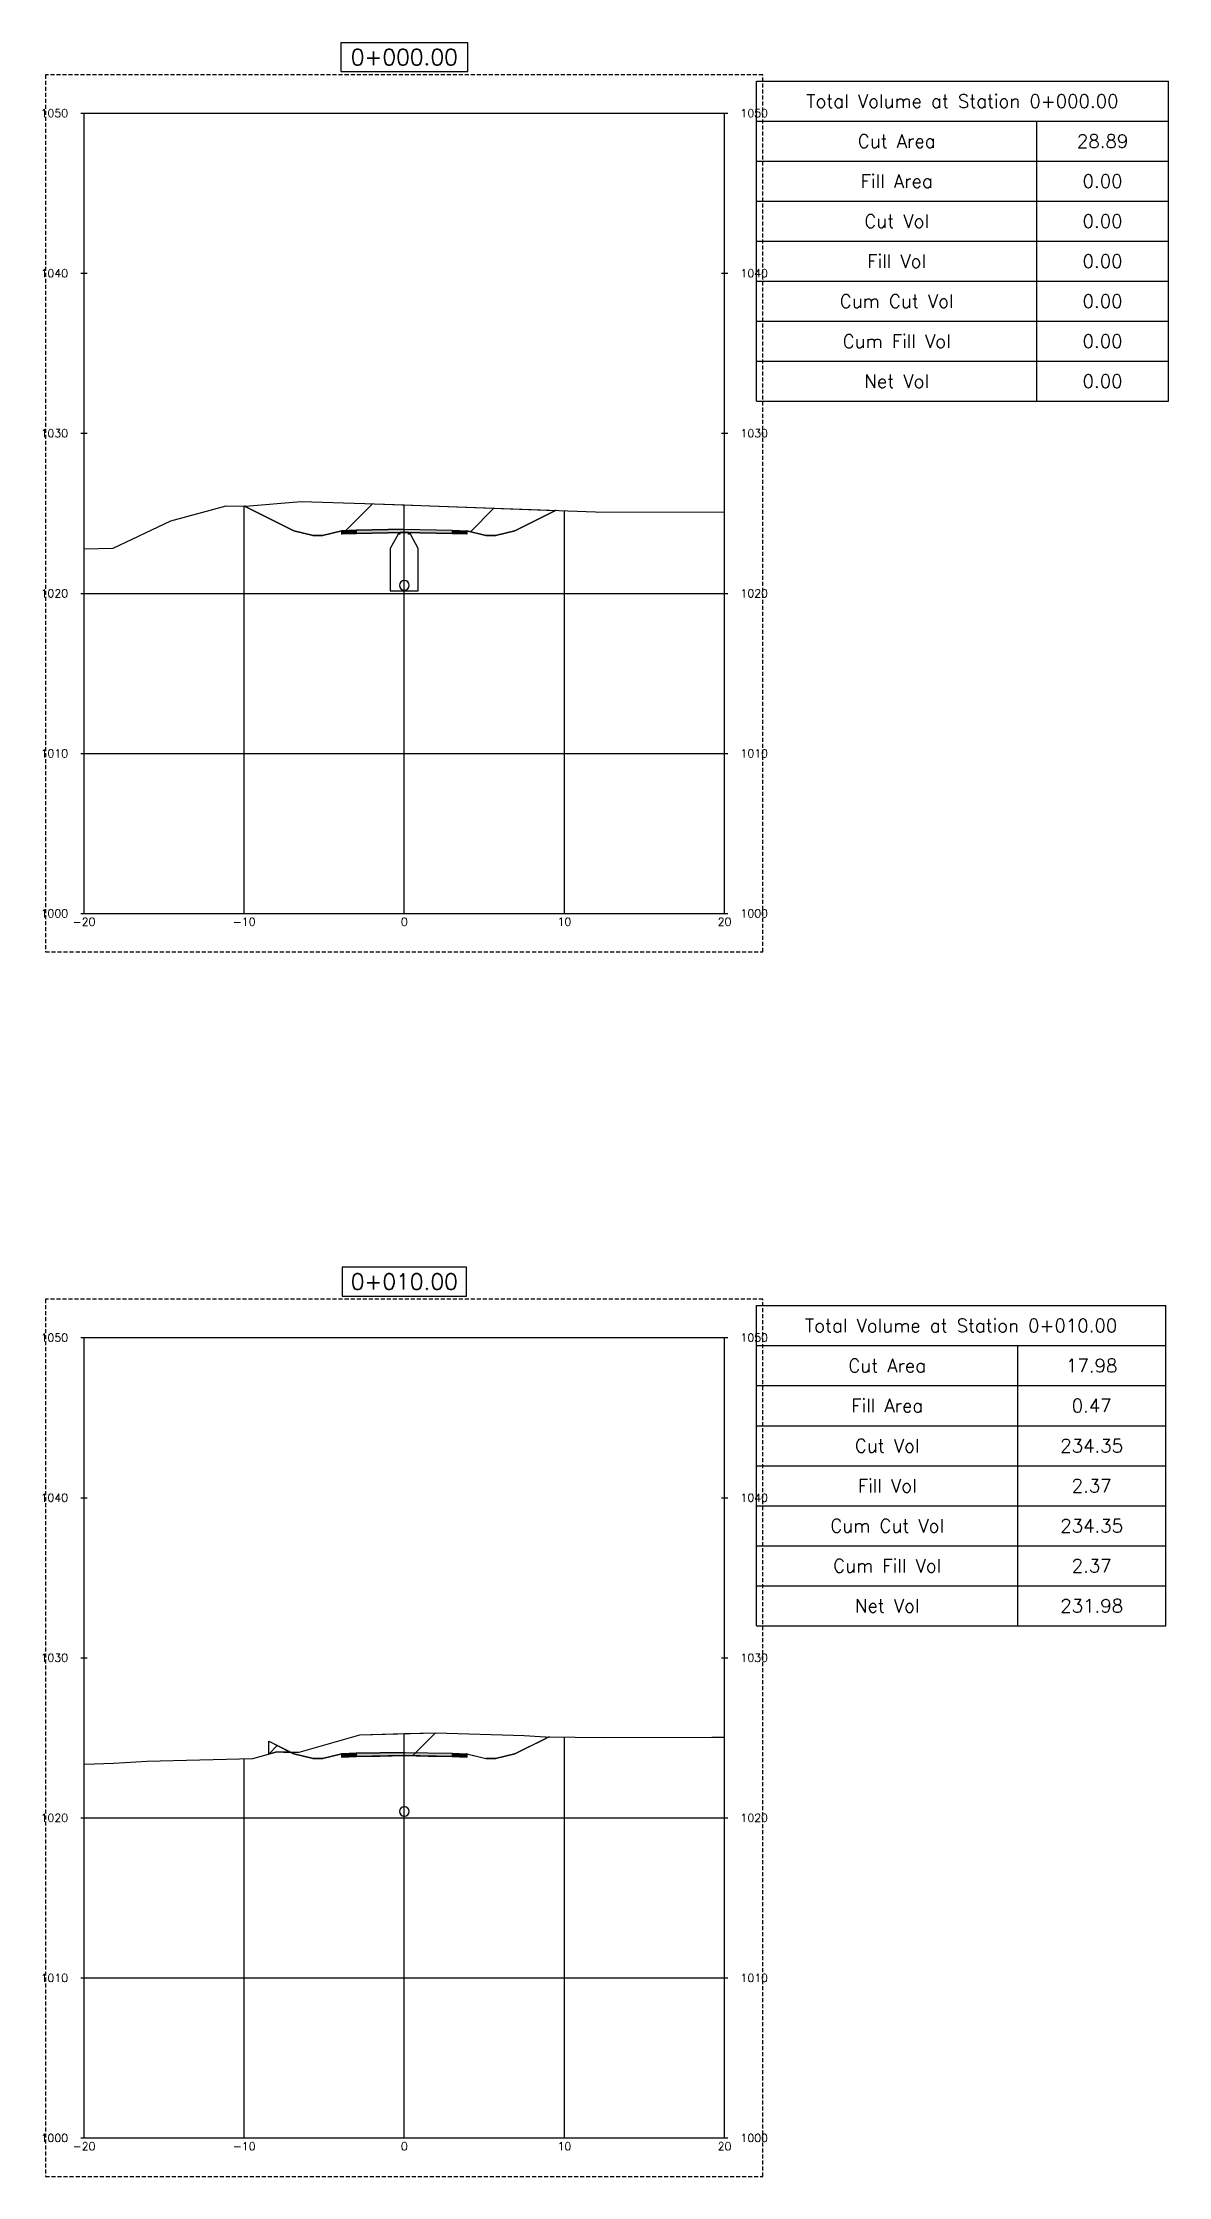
# Model space of a CAD drawing. Header units: metres. Extents: x 517023 to 519141, y 3924953 to 3927827.
# Drawn here: x 518225.4 to 518295.7, y 3925817.7 to 3925951 of the extents above; entities that cross this region are included whole.
import ezdxf

# ---------------------------------------------------------------- set-up
doc = ezdxf.new("R2010")
doc.units = ezdxf.units.M
doc.linetypes.add('DASHED2', pattern=[0.375, 0.25, -0.125])
for name, color, linetype in [('C-ANNO-TABL', 1, 'Continuous'), ('C-ANNO-TABL-TEXT', 150, 'Continuous'), ('C-ANNO-TABL-TITL', 150, 'Continuous'), ('C-ANNO-TABL-TTBL', 5, 'Continuous'), ('C-ROAD-CORR', 5, 'Continuous'), ('C-ROAD-CORR-PATT', 150, 'Continuous'), ('C-ROAD-LINK', 150, 'Continuous'), ('C-ROAD-MARK', 212, 'Continuous'), ('C-ROAD-PROF-TTLB', 5, 'Continuous'), ('C-ROAD-SECT', 7, 'Continuous'), ('C-ROAD-SECT-GRID', 7, 'Continuous'), ('C-ROAD-SECT-TEXT', 92, 'Continuous'), ('C-ROAD-SECT-TICK', 7, 'Continuous'), ('C-ROAD-SECT-TITL', 92, 'Continuous'), ('C-ROAD-SHAP', 32, 'Continuous'), ('C-ROAD-SHAP-PATT', 7, 'Continuous'), ('C-STRM-PIPE', 170, 'Continuous'), ('C-STRM-STRC', 170, 'Continuous')]:
    doc.layers.add(name, color=color, linetype=linetype)
doc.layers.add('C-ROAD-SECT-BUFR', color=6, linetype='DASHED2', plot=False)
doc.styles.get("Standard").update_dxf_attribs({"font": 'simplex.shx'})

msp = doc.modelspace()

# ---------------------------------------------------------------- hatches: boundary and pattern name
at = {"layer": 'C-ROAD-CORR-PATT', "linetype": 'Continuous', "lineweight": -3}
h = msp.add_hatch(dxfattribs=at)
h.set_pattern_fill('ANSI31', color=1, scale=1.75, style=0)
h.set_pattern_definition([(45, (518237.985, 3925922.09), (-3.9289, 3.9289), [])])
h.paths.add_polyline_path([(518237.98, 3925922.09), (518238.06, 3925922.09), (518241.53, 3925922.38), (518245.51, 3925922.25), (518249.01, 3925922.12), (518257.41, 3925921.82), (518254.87, 3925920.55), (518253.67, 3925920.25), (518253.07, 3925920.25), (518251.87, 3925920.55), (518251.87, 3925920.35), (518250.97, 3925920.38), (518247.97, 3925920.44), (518244.97, 3925920.38), (518244.07, 3925920.35), (518244.07, 3925920.55), (518242.87, 3925920.25), (518242.27, 3925920.25), (518241.07, 3925920.55)])
h = msp.add_hatch(dxfattribs=at)
h.set_pattern_fill('ANSI31', color=1, scale=1.75, style=0)
h.set_pattern_definition([(45, (518240.8523, 3925844.2447), (-3.9289, 3.9289), [])])
h.paths.add_polyline_path([(518240.85, 3925844.24), (518241.41, 3925844.24), (518245.19, 3925845.33), (518249.93, 3925845.44), (518255.45, 3925845.28), (518256.78, 3925845.2), (518256.8, 3925845.2), (518256.8, 3925845.1), (518254.87, 3925844.14), (518253.67, 3925843.84), (518253.07, 3925843.84), (518252.47, 3925843.99), (518251.87, 3925844.14), (518251.87, 3925844.04), (518251.87, 3925843.94), (518250.97, 3925843.97), (518247.97, 3925844.03), (518244.97, 3925843.97), (518244.52, 3925843.95), (518244.07, 3925843.94), (518244.07, 3925844.14), (518242.87, 3925843.84), (518242.27, 3925843.84), (518241.07, 3925844.14)])
h = msp.add_hatch(dxfattribs=at)
h.set_pattern_fill('ANSI31', color=3, scale=1.75, style=0)
h.set_pattern_definition([(45, (518239.5017, 3925844.1237), (-3.929, 3.929), [])])
h.paths.add_polyline_path([(518239.5, 3925844.12), (518239.5, 3925844.92), (518240.85, 3925844.24), (518240.43, 3925844.25), (518240, 3925844.27)])
at = {"layer": 'C-ROAD-SHAP-PATT', "linetype": 'Continuous', "lineweight": -3}
for points in [[(518244.97, 3925920.58), (518244.07, 3925920.55), (518244.07, 3925920.35), (518244.97, 3925920.38)], [(518247.97, 3925920.64), (518244.97, 3925920.58), (518244.97, 3925920.38), (518247.97, 3925920.44)], [(518247.97, 3925920.64), (518250.97, 3925920.58), (518250.97, 3925920.38), (518247.97, 3925920.44)], [(518250.97, 3925920.58), (518251.87, 3925920.55), (518251.87, 3925920.35), (518250.97, 3925920.38)], [(518244.97, 3925844.17), (518244.07, 3925844.14), (518244.07, 3925843.94), (518244.97, 3925843.97)], [(518247.97, 3925844.23), (518244.97, 3925844.17), (518244.97, 3925843.97), (518247.97, 3925844.03)], [(518247.97, 3925844.23), (518250.97, 3925844.17), (518250.97, 3925843.97), (518247.97, 3925844.03)], [(518250.97, 3925844.17), (518251.87, 3925844.14), (518251.87, 3925843.94), (518250.97, 3925843.97)]]:
    msp.add_hatch(color=7, dxfattribs=at).paths.add_polyline_path(points)

# ---------------------------------------------------------------- linework, layer by layer
at = {"layer": 'C-ANNO-TABL', "color": 1, "linetype": 'Continuous', "lineweight": -3}
for p, q in [((518269.97, 3925946.14), (518295.69, 3925946.14)), ((518287.48, 3925928.64), (518287.48, 3925946.14)), ((518269.97, 3925943.64), (518295.69, 3925943.64)), ((518269.97, 3925941.14), (518295.69, 3925941.14)), ((518269.97, 3925938.64), (518295.69, 3925938.64)), ((518269.97, 3925936.14), (518295.69, 3925936.14)), ((518269.97, 3925933.64), (518295.69, 3925933.64)), ((518269.97, 3925931.14), (518295.69, 3925931.14)), ((518269.97, 3925869.64), (518295.53, 3925869.64)), ((518286.28, 3925852.14), (518286.28, 3925869.64)), ((518269.97, 3925867.14), (518295.53, 3925867.14)), ((518269.97, 3925864.64), (518295.53, 3925864.64)), ((518269.97, 3925862.14), (518295.53, 3925862.14)), ((518269.97, 3925859.64), (518295.53, 3925859.64)), ((518269.97, 3925857.14), (518295.53, 3925857.14)), ((518269.97, 3925854.64), (518295.53, 3925854.64))]:
    msp.add_line(p, q, dxfattribs=at)
at = {"layer": 'C-ANNO-TABL-TTBL', "color": 5, "linetype": 'Continuous', "lineweight": -3}
for p, q in [((518269.97, 3925948.64), (518295.69, 3925948.64)), ((518269.97, 3925928.64), (518269.97, 3925948.64)), ((518295.69, 3925928.64), (518295.69, 3925948.64)), ((518269.97, 3925928.64), (518295.69, 3925928.64)), ((518269.97, 3925872.14), (518295.53, 3925872.14)), ((518269.97, 3925852.14), (518269.97, 3925872.14)), ((518295.53, 3925852.14), (518295.53, 3925872.14)), ((518269.97, 3925852.14), (518295.53, 3925852.14))]:
    msp.add_line(p, q, dxfattribs=at)
at = {"layer": 'C-ROAD-CORR', "color": 1, "linetype": 'Continuous', "lineweight": -3}
for p, q in [((518238.06, 3925922.09), (518241.53, 3925922.38)), ((518241.53, 3925922.38), (518245.51, 3925922.25)), ((518237.98, 3925922.09), (518238.06, 3925922.09)), ((518241.07, 3925920.55), (518237.98, 3925922.09)), ((518245.51, 3925922.25), (518249.01, 3925922.12)), ((518249.01, 3925922.12), (518257.41, 3925921.82)), ((518257.41, 3925921.82), (518254.87, 3925920.55)), ((518242.27, 3925920.25), (518241.07, 3925920.55)), ((518242.87, 3925920.25), (518242.27, 3925920.25)), ((518244.07, 3925920.55), (518242.87, 3925920.25)), ((518244.07, 3925920.35), (518244.07, 3925920.55)), ((518244.97, 3925920.38), (518244.07, 3925920.35)), ((518247.97, 3925920.44), (518244.97, 3925920.38)), ((518250.97, 3925920.38), (518247.97, 3925920.44)), ((518251.87, 3925920.35), (518250.97, 3925920.38)), ((518253.07, 3925920.25), (518251.87, 3925920.55)), ((518251.87, 3925920.55), (518251.87, 3925920.35)), ((518253.67, 3925920.25), (518253.07, 3925920.25)), ((518254.87, 3925920.55), (518253.67, 3925920.25)), ((518241.41, 3925844.24), (518245.19, 3925845.33)), ((518245.19, 3925845.33), (518249.93, 3925845.44)), ((518249.93, 3925845.44), (518255.45, 3925845.28)), ((518256.8, 3925845.1), (518254.87, 3925844.14)), ((518255.45, 3925845.28), (518256.78, 3925845.2)), ((518256.78, 3925845.2), (518256.8, 3925845.2)), ((518256.8, 3925845.2), (518256.8, 3925845.1)), ((518240.85, 3925844.24), (518241.41, 3925844.24)), ((518241.07, 3925844.14), (518240.85, 3925844.24)), ((518242.27, 3925843.84), (518241.07, 3925844.14)), ((518242.87, 3925843.84), (518242.27, 3925843.84)), ((518244.07, 3925844.14), (518242.87, 3925843.84)), ((518244.07, 3925843.94), (518244.07, 3925844.14)), ((518244.07, 3925843.94), (518244.97, 3925843.97)), ((518247.97, 3925844.03), (518244.97, 3925843.97)), ((518250.97, 3925843.97), (518247.97, 3925844.03)), ((518251.87, 3925843.94), (518250.97, 3925843.97)), ((518251.87, 3925844.14), (518253.07, 3925843.84)), ((518251.87, 3925844.14), (518251.87, 3925844.04)), ((518251.87, 3925844.04), (518251.87, 3925843.94)), ((518253.67, 3925843.84), (518253.07, 3925843.84)), ((518254.87, 3925844.14), (518253.67, 3925843.84))]:
    msp.add_line(p, q, dxfattribs=at)
at = {"layer": 'C-ROAD-CORR', "color": 3, "linetype": 'Continuous', "lineweight": -3}
for p, q in [((518239.5, 3925844.12), (518239.5, 3925844.92)), ((518239.5, 3925844.92), (518240.85, 3925844.24)), ((518240, 3925844.27), (518239.5, 3925844.12)), ((518240.43, 3925844.25), (518240, 3925844.27)), ((518240.85, 3925844.24), (518240.43, 3925844.25))]:
    msp.add_line(p, q, dxfattribs=at)
at = {"layer": 'C-ROAD-LINK', "color": 150, "linetype": 'Continuous', "lineweight": -3}
for p, q in [((518237.98, 3925922.09), (518241.07, 3925920.55)), ((518254.87, 3925920.55), (518257.41, 3925921.82)), ((518241.07, 3925920.55), (518242.27, 3925920.25)), ((518242.27, 3925920.25), (518242.87, 3925920.25)), ((518242.87, 3925920.25), (518244.07, 3925920.55)), ((518244.07, 3925920.55), (518244.97, 3925920.58)), ((518244.07, 3925920.55), (518244.07, 3925920.35)), ((518244.07, 3925920.35), (518244.97, 3925920.38)), ((518244.97, 3925920.58), (518247.97, 3925920.64)), ((518244.97, 3925920.58), (518244.97, 3925920.38)), ((518244.97, 3925920.38), (518244.97, 3925920.58)), ((518244.97, 3925920.38), (518247.97, 3925920.44)), ((518247.97, 3925920.64), (518250.97, 3925920.58)), ((518247.97, 3925920.44), (518247.97, 3925920.64)), ((518247.97, 3925920.44), (518250.97, 3925920.38)), ((518250.97, 3925920.58), (518250.97, 3925920.38)), ((518250.97, 3925920.58), (518251.87, 3925920.55)), ((518250.97, 3925920.38), (518250.97, 3925920.58)), ((518250.97, 3925920.38), (518251.87, 3925920.35)), ((518251.87, 3925920.55), (518251.87, 3925920.35)), ((518251.87, 3925920.55), (518253.07, 3925920.25)), ((518253.07, 3925920.25), (518253.67, 3925920.25)), ((518253.67, 3925920.25), (518254.87, 3925920.55)), ((518254.87, 3925844.14), (518257, 3925845.2)), ((518240.85, 3925844.24), (518241.07, 3925844.14)), ((518241.07, 3925844.14), (518242.27, 3925843.84)), ((518242.27, 3925843.84), (518242.87, 3925843.84)), ((518242.87, 3925843.84), (518244.07, 3925844.14)), ((518244.07, 3925844.14), (518244.97, 3925844.17)), ((518244.07, 3925844.14), (518244.07, 3925843.94)), ((518244.07, 3925843.94), (518244.97, 3925843.97)), ((518244.97, 3925844.17), (518247.97, 3925844.23)), ((518244.97, 3925844.17), (518244.97, 3925843.97)), ((518244.97, 3925843.97), (518244.97, 3925844.17)), ((518244.97, 3925843.97), (518247.97, 3925844.03)), ((518247.97, 3925844.23), (518250.97, 3925844.17)), ((518247.97, 3925844.03), (518247.97, 3925844.23)), ((518247.97, 3925844.03), (518250.97, 3925843.97)), ((518250.97, 3925844.17), (518250.97, 3925843.97)), ((518250.97, 3925844.17), (518251.87, 3925844.14)), ((518250.97, 3925843.97), (518250.97, 3925844.17)), ((518250.97, 3925843.97), (518251.87, 3925843.94)), ((518251.87, 3925844.14), (518251.87, 3925843.94)), ((518251.87, 3925844.14), (518253.07, 3925843.84)), ((518253.07, 3925843.84), (518253.67, 3925843.84)), ((518253.67, 3925843.84), (518254.87, 3925844.14))]:
    msp.add_line(p, q, dxfattribs=at)
at = {"layer": 'C-ROAD-MARK', "color": 212, "linetype": 'Continuous', "lineweight": -3}
for centre in [(518237.98, 3925922.09), (518257.41, 3925921.82), (518241.07, 3925920.55), (518242.27, 3925920.25), (518242.87, 3925920.25), (518244.07, 3925920.55), (518244.07, 3925920.35), (518244.97, 3925920.58), (518244.97, 3925920.38), (518247.97, 3925920.64), (518247.97, 3925920.44), (518250.97, 3925920.58), (518250.97, 3925920.38), (518251.87, 3925920.55), (518251.87, 3925920.35), (518253.07, 3925920.25), (518253.67, 3925920.25), (518254.87, 3925920.55), (518257, 3925845.2), (518240.85, 3925844.24), (518241.07, 3925844.14), (518242.27, 3925843.84), (518242.87, 3925843.84), (518244.07, 3925844.14), (518244.07, 3925843.94), (518244.97, 3925844.17), (518244.97, 3925843.97), (518247.97, 3925844.23), (518247.97, 3925844.03), (518250.97, 3925844.17), (518250.97, 3925843.97), (518251.87, 3925844.14), (518251.87, 3925843.94), (518253.07, 3925843.84), (518253.67, 3925843.84), (518254.87, 3925844.14)]:
    msp.add_circle(centre, 0.015, dxfattribs=at)
at = {"layer": 'C-ROAD-PROF-TTLB', "color": 5, "linetype": 'Continuous', "lineweight": -3}
for p, q in [((518227.97, 3925896.64), (518227.97, 3925946.64)), ((518227.97, 3925946.64), (518267.97, 3925946.64)), ((518267.97, 3925896.64), (518267.97, 3925946.64)), ((518227.97, 3925896.64), (518267.97, 3925896.64)), ((518227.97, 3925820.14), (518227.97, 3925870.14)), ((518227.97, 3925870.14), (518267.97, 3925870.14)), ((518267.97, 3925820.14), (518267.97, 3925870.14)), ((518227.97, 3925820.14), (518267.97, 3925820.14))]:
    msp.add_line(p, q, dxfattribs=at)
at = {"layer": 'C-ROAD-SECT', "color": 7, "linetype": 'Continuous', "lineweight": -3}
for points in [[(518227.97, 3925919.43), (518229.78, 3925919.46), (518233.38, 3925921.18), (518236.85, 3925922.11), (518238.06, 3925922.09), (518241.53, 3925922.38), (518245.51, 3925922.25), (518247.97, 3925922.16), (518249.01, 3925922.12), (518259.92, 3925921.73), (518260.05, 3925921.72), (518267.97, 3925921.73)], [(518237.98, 3925922.09), (518241.07, 3925920.55), (518242.27, 3925920.25), (518242.87, 3925920.25), (518244.07, 3925920.55), (518244.07, 3925920.35), (518244.97, 3925920.38), (518247.97, 3925920.44), (518250.97, 3925920.38), (518251.87, 3925920.35), (518251.87, 3925920.55), (518253.07, 3925920.25), (518253.67, 3925920.25), (518254.87, 3925920.55), (518257.41, 3925921.82)], [(518227.97, 3925843.5), (518229.83, 3925843.55), (518231.88, 3925843.67), (518238.52, 3925843.84), (518240, 3925844.27), (518240.43, 3925844.25), (518241.41, 3925844.24), (518245.19, 3925845.33), (518247.97, 3925845.4), (518249.93, 3925845.44), (518255.45, 3925845.28), (518256.78, 3925845.2), (518260.49, 3925845.15), (518267.18, 3925845.18), (518267.19, 3925845.18), (518267.97, 3925845.17)], [(518239.5, 3925844.92), (518241.04, 3925844.15), (518241.07, 3925844.14), (518241.67, 3925843.99), (518242.27, 3925843.84), (518242.57, 3925843.84), (518242.87, 3925843.84), (518243.47, 3925843.99), (518244.07, 3925844.14), (518244.07, 3925844.04), (518244.07, 3925843.94), (518244.52, 3925843.95), (518244.97, 3925843.97), (518246.47, 3925844), (518247.97, 3925844.03), (518249.47, 3925844), (518250.97, 3925843.97), (518251.42, 3925843.95), (518251.87, 3925843.94), (518251.87, 3925844.04), (518251.87, 3925844.14), (518252.47, 3925843.99), (518253.07, 3925843.84), (518253.37, 3925843.84), (518253.67, 3925843.84), (518254.27, 3925843.99), (518254.87, 3925844.14), (518255.53, 3925844.47), (518256.8, 3925845.1)]]:
    msp.add_lwpolyline(points, dxfattribs=at)
at = {"layer": 'C-ROAD-SECT-BUFR', "color": 6, "linetype": 'DASHED2', "lineweight": -3}
for p, q in [((518270.37, 3925949.04), (518225.57, 3925949.04)), ((518225.57, 3925949.04), (518225.57, 3925894.24)), ((518270.37, 3925894.24), (518270.37, 3925949.04)), ((518225.57, 3925894.24), (518270.37, 3925894.24)), ((518270.37, 3925872.54), (518225.57, 3925872.54)), ((518225.57, 3925872.54), (518225.57, 3925817.74)), ((518270.37, 3925817.74), (518270.37, 3925872.54)), ((518225.57, 3925817.74), (518270.37, 3925817.74))]:
    msp.add_line(p, q, dxfattribs=at)
at = {"layer": 'C-ROAD-SECT-GRID', "color": 7, "linetype": 'Continuous', "lineweight": -3}
for p, q in [((518237.97, 3925896.64), (518237.97, 3925922.09)), ((518247.97, 3925896.64), (518247.97, 3925922.16)), ((518257.97, 3925896.64), (518257.97, 3925921.8)), ((518267.97, 3925896.64), (518267.97, 3925921.73)), ((518227.97, 3925896.64), (518227.97, 3925919.43)), ((518227.97, 3925916.64), (518267.97, 3925916.64)), ((518227.97, 3925906.64), (518267.97, 3925906.64)), ((518227.97, 3925896.64), (518267.97, 3925896.64)), ((518247.97, 3925820.14), (518247.97, 3925845.4)), ((518257.97, 3925820.14), (518257.97, 3925845.18)), ((518267.97, 3925820.14), (518267.97, 3925845.17)), ((518237.97, 3925820.14), (518237.97, 3925843.83)), ((518227.97, 3925820.14), (518227.97, 3925843.5)), ((518227.97, 3925840.14), (518267.97, 3925840.14)), ((518227.97, 3925830.14), (518267.97, 3925830.14)), ((518227.97, 3925820.14), (518267.97, 3925820.14))]:
    msp.add_line(p, q, dxfattribs=at)
at = {"layer": 'C-ROAD-SECT-TICK', "color": 7, "linetype": 'Continuous', "lineweight": -3}
for p, q in [((518227.77, 3925946.64), (518228.17, 3925946.64)), ((518267.77, 3925946.64), (518268.17, 3925946.64)), ((518227.77, 3925936.64), (518228.17, 3925936.64)), ((518267.77, 3925936.64), (518268.17, 3925936.64)), ((518227.77, 3925926.64), (518228.17, 3925926.64)), ((518267.77, 3925926.64), (518268.17, 3925926.64)), ((518227.77, 3925916.64), (518228.17, 3925916.64)), ((518267.77, 3925916.64), (518268.17, 3925916.64)), ((518227.77, 3925906.64), (518228.17, 3925906.64)), ((518267.77, 3925906.64), (518268.17, 3925906.64)), ((518227.77, 3925896.64), (518228.17, 3925896.64)), ((518267.77, 3925896.64), (518268.17, 3925896.64)), ((518227.77, 3925870.14), (518228.17, 3925870.14)), ((518267.77, 3925870.14), (518268.17, 3925870.14)), ((518227.77, 3925860.14), (518228.17, 3925860.14)), ((518267.77, 3925860.14), (518268.17, 3925860.14)), ((518227.77, 3925850.14), (518228.17, 3925850.14)), ((518267.77, 3925850.14), (518268.17, 3925850.14)), ((518227.77, 3925840.14), (518228.17, 3925840.14)), ((518267.77, 3925840.14), (518268.17, 3925840.14)), ((518227.77, 3925830.14), (518228.17, 3925830.14)), ((518267.77, 3925830.14), (518268.17, 3925830.14)), ((518227.77, 3925820.14), (518228.17, 3925820.14)), ((518267.77, 3925820.14), (518268.17, 3925820.14))]:
    msp.add_line(p, q, dxfattribs=at)
at = {"layer": 'C-ROAD-SECT-TITL', "color": 92, "linetype": 'Continuous', "lineweight": -3}
for points in [[(518244, 3925949.24), (518251.94, 3925949.24), (518251.94, 3925951.04), (518244, 3925951.04)], [(518244.09, 3925872.74), (518251.85, 3925872.74), (518251.85, 3925874.54), (518244.09, 3925874.54)]]:
    msp.add_3dface(points, dxfattribs=at)
at = {"layer": 'C-ROAD-SHAP', "color": 32, "linetype": 'Continuous', "lineweight": -3}
for p, q in [((518244.97, 3925920.58), (518244.07, 3925920.55)), ((518244.07, 3925920.55), (518244.07, 3925920.35)), ((518244.07, 3925920.35), (518244.97, 3925920.38)), ((518247.97, 3925920.64), (518244.97, 3925920.58)), ((518244.97, 3925920.58), (518244.97, 3925920.38)), ((518244.97, 3925920.38), (518244.97, 3925920.58)), ((518244.97, 3925920.38), (518247.97, 3925920.44)), ((518247.97, 3925920.64), (518250.97, 3925920.58)), ((518247.97, 3925920.44), (518247.97, 3925920.64)), ((518250.97, 3925920.38), (518247.97, 3925920.44)), ((518250.97, 3925920.58), (518250.97, 3925920.38)), ((518250.97, 3925920.58), (518251.87, 3925920.55)), ((518250.97, 3925920.38), (518250.97, 3925920.58)), ((518251.87, 3925920.35), (518250.97, 3925920.38)), ((518251.87, 3925920.55), (518251.87, 3925920.35)), ((518244.97, 3925844.17), (518244.07, 3925844.14)), ((518244.07, 3925844.14), (518244.07, 3925843.94)), ((518244.07, 3925843.94), (518244.97, 3925843.97)), ((518247.97, 3925844.23), (518244.97, 3925844.17)), ((518244.97, 3925844.17), (518244.97, 3925843.97)), ((518244.97, 3925843.97), (518244.97, 3925844.17)), ((518244.97, 3925843.97), (518247.97, 3925844.03)), ((518247.97, 3925844.23), (518250.97, 3925844.17)), ((518247.97, 3925844.03), (518247.97, 3925844.23)), ((518250.97, 3925843.97), (518247.97, 3925844.03)), ((518250.97, 3925844.17), (518250.97, 3925843.97)), ((518250.97, 3925844.17), (518251.87, 3925844.14)), ((518250.97, 3925843.97), (518250.97, 3925844.17)), ((518251.87, 3925843.94), (518250.97, 3925843.97)), ((518251.87, 3925844.14), (518251.87, 3925843.94))]:
    msp.add_line(p, q, dxfattribs=at)
at = {"layer": 'C-STRM-PIPE', "color": 170, "linetype": 'Continuous', "lineweight": -3}
for centre, start, end in [((518247.97, 3925917.14), 0, 180), ((518247.97, 3925917.14), 180, 0), ((518247.97, 3925840.54), 0, 180), ((518247.97, 3925840.54), 180, 0)]:
    msp.add_arc(centre, 0.3, start, end, dxfattribs=at)
at = {"layer": 'C-STRM-STRC', "color": 170, "linetype": 'Continuous', "lineweight": -3}
for p, q in [((518247.58, 3925920.34), (518247.09, 3925919.44)), ((518247.7, 3925920.34), (518247.58, 3925920.34)), ((518248.23, 3925920.44), (518247.7, 3925920.44)), ((518247.7, 3925920.44), (518247.7, 3925920.34)), ((518248.23, 3925920.34), (518248.23, 3925920.44)), ((518248.36, 3925920.34), (518248.23, 3925920.34)), ((518248.84, 3925919.44), (518248.36, 3925920.34)), ((518247.09, 3925919.44), (518247.09, 3925916.79)), ((518248.84, 3925916.79), (518248.84, 3925919.44)), ((518247.09, 3925916.79), (518248.84, 3925916.79))]:
    msp.add_line(p, q, dxfattribs=at)

# ---------------------------------------------------------------- texts
at = {"layer": 'C-ANNO-TABL-TEXT', "color": 150, "linetype": 'Continuous', "lineweight": -3, "char_height": 0.833, "attachment_point": 5}
for s, insert in [('28.89', (518291.58, 3925944.89)), ('0.00', (518291.58, 3925942.39)), ('0.00', (518291.58, 3925939.89)), ('0.00', (518291.58, 3925937.39)), ('0.00', (518291.58, 3925934.89)), ('0.00', (518291.58, 3925932.39)), ('0.00', (518291.58, 3925929.89)), ('17.98', (518290.9, 3925868.39)), ('0.47', (518290.9, 3925865.89)), ('234.35', (518290.9, 3925863.39)), ('2.37', (518290.9, 3925860.89)), ('234.35', (518290.9, 3925858.39)), ('2.37', (518290.9, 3925855.89)), ('231.98', (518290.9, 3925853.39))]:
    msp.add_mtext(s, dxfattribs=dict(at, insert=insert))
at = {"layer": 'C-ANNO-TABL-TITL', "color": 150, "linetype": 'Continuous', "lineweight": -3, "attachment_point": 5}
for s, insert, char_height in [('Total Volume at Station 0+000.00', (518282.83, 3925947.39), 0.8333), ('Cut Area', (518278.72, 3925944.89), 0.833), ('Fill Area', (518278.72, 3925942.39), 0.833), ('Cut Vol', (518278.72, 3925939.89), 0.833), ('Fill Vol', (518278.72, 3925937.39), 0.833), ('Cum Cut Vol', (518278.72, 3925934.89), 0.8333), ('Cum Fill Vol', (518278.72, 3925932.39), 0.8333), ('Net Vol', (518278.72, 3925929.89), 0.833), ('Total Volume at Station 0+010.00', (518282.75, 3925870.89), 0.8333), ('Cut Area', (518278.13, 3925868.39), 0.833), ('Fill Area', (518278.13, 3925865.89), 0.833), ('Cut Vol', (518278.13, 3925863.39), 0.833), ('Fill Vol', (518278.13, 3925860.89), 0.833), ('Cum Cut Vol', (518278.13, 3925858.39), 0.8333), ('Cum Fill Vol', (518278.13, 3925855.89), 0.8333), ('Net Vol', (518278.13, 3925853.39), 0.833)]:
    msp.add_mtext(s, dxfattribs=dict(at, insert=insert, char_height=char_height))
at = {"layer": 'C-ROAD-SECT-TEXT', "color": 92, "linetype": 'Continuous', "lineweight": -3, "char_height": 0.5}
for s, insert, attachment_point in [('1050', (518226.97, 3925946.64), 6), ('1050', (518268.97, 3925946.64), 4), ('1040', (518226.97, 3925936.64), 6), ('1040', (518268.97, 3925936.64), 4), ('1030', (518226.97, 3925926.64), 6), ('1030', (518268.97, 3925926.64), 4), ('1020', (518226.97, 3925916.64), 6), ('1020', (518268.97, 3925916.64), 4), ('1010', (518226.97, 3925906.64), 6), ('1010', (518268.97, 3925906.64), 4), ('1000', (518226.97, 3925896.64), 6), ('{\\C3;-20}', (518227.97, 3925896.37), 2), ('{\\C3;-10}', (518237.97, 3925896.37), 2), ('{\\C3;0}', (518247.97, 3925896.37), 2), ('{\\C3;10}', (518257.97, 3925896.37), 2), ('{\\C3;20}', (518267.97, 3925896.37), 2), ('1000', (518268.97, 3925896.64), 4), ('1050', (518226.97, 3925870.14), 6), ('1050', (518268.97, 3925870.14), 4), ('1040', (518226.97, 3925860.14), 6), ('1040', (518268.97, 3925860.14), 4), ('1030', (518226.97, 3925850.14), 6), ('1030', (518268.97, 3925850.14), 4), ('1020', (518226.97, 3925840.14), 6), ('1020', (518268.97, 3925840.14), 4), ('1010', (518226.97, 3925830.14), 6), ('1010', (518268.97, 3925830.14), 4), ('1000', (518226.97, 3925820.14), 6), ('{\\C3;-20}', (518227.97, 3925819.87), 2), ('{\\C3;-10}', (518237.97, 3925819.87), 2), ('{\\C3;0}', (518247.97, 3925819.87), 2), ('{\\C3;10}', (518257.97, 3925819.87), 2), ('{\\C3;20}', (518267.97, 3925819.87), 2), ('1000', (518268.97, 3925820.14), 4)]:
    msp.add_mtext(s, dxfattribs=dict(at, insert=insert, attachment_point=attachment_point))
at = {"layer": 'C-ROAD-SECT-TITL', "color": 92, "linetype": 'Continuous', "lineweight": -3, "char_height": 1, "attachment_point": 8}
for s, insert in [('0+000.00', (518247.97, 3925949.64)), ('0+010.00', (518247.97, 3925873.14))]:
    msp.add_mtext(s, dxfattribs=dict(at, insert=insert))

doc.saveas('drawing.dxf')
